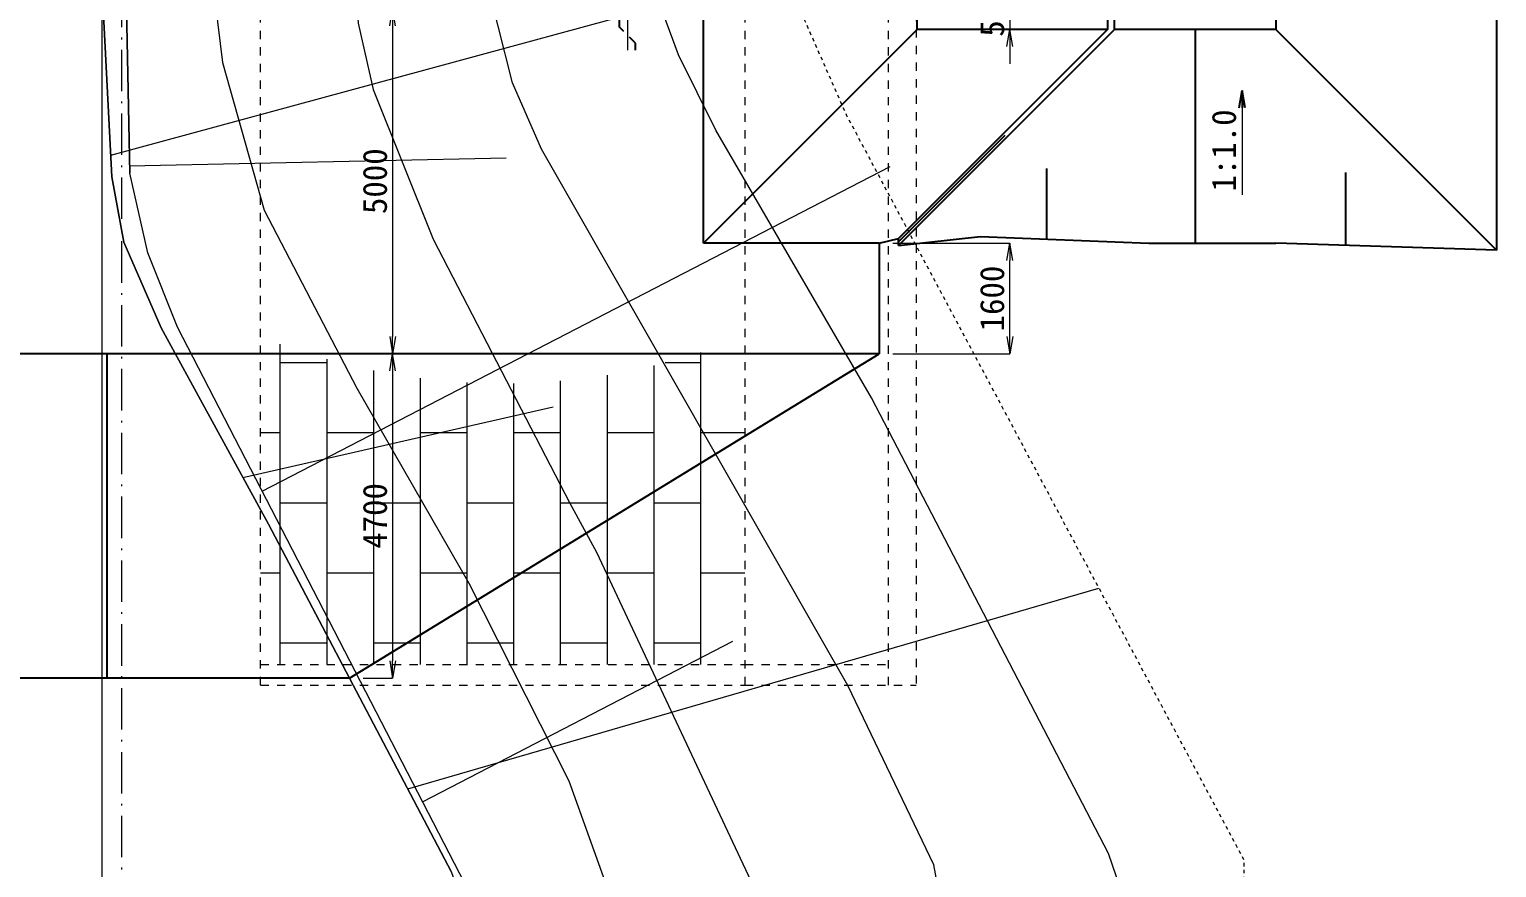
# Model space of a CAD drawing. Header units: millimetres. Extents: x 604133 to 1296463, y 247237 to 595748.
# Drawn here: x 1146418 to 1167691, y 388067 to 400213 of the extents above; entities that cross this region are included whole.
import ezdxf
from ezdxf.enums import TextEntityAlignment as Align

# ---------------------------------------------------------------- set-up
doc = ezdxf.new("R2010")
doc.units = ezdxf.units.MM
doc.header["$LTSCALE"] = 100
doc.header["$PDSIZE"] = 300
for name, pattern in [('561019', [1, 0.5, -0.5]), ('SXF_一点短鎖線', [9.25, 6, -1.5, 0.25, -1.5]), ('SXF_跳び破線', [12, 6, -6])]:
    doc.linetypes.add(name, pattern=pattern)
doc.layers.get('Defpoints').update_dxf_attribs({"color": 153})
for name, color, linetype, lineweight in [('D-BGD', 7, 'Continuous', 13), ('D-BMK', 2, 'SXF_一点短鎖線', 13), ('D-BYP-STR3', 2, 'Continuous', 13), ('D-BYP-STR4', 6, 'Continuous', 25), ('D-STR-DIM', 7, 'Continuous', 13), ('D-STR-STR7', 4, 'Continuous', 25), ('D-STR-STR8', 6, 'Continuous', 25), ('D-STR-TXT', 7, 'Continuous', 13)]:
    doc.layers.add(name, color=color, linetype=linetype, lineweight=lineweight)
doc.styles.add('MS ゴシック', font='MS Gothic.ttf')
doc.styles.add('YOKO_GOTHIC', font='MS Gothic.ttf')
doc.dimstyles.new('DIM-100-F', dxfattribs={"dimscale": 100, "dimtxt": 3.5, "dimasz": 2.5, "dimexe": 0, "dimexo": 2, "dimgap": 0.8, "dimtad": 1, "dimdec": 0, "dimzin": 0, "dimdsep": 46, "dimtxsty": 'MS ゴシック', "dimblk": 'OPEN', "dimcen": 0.1, "dimclrd": 256, "dimclre": 256, "dimclrt": 256, "dimaunit": 1, "dimadec": 4, "dimazin": 0, "dimtfac": 1, "dimtdec": 0, "dimtmove": 2, "dimatfit": 3, "dimldrblk": 'OPEN', "dimfxl": 1, "dimtolj": 1, "dimtzin": 0, "dimlwd": -1, "dimlwe": -1, "dimarcsym": 2})

# ---------------------------------------------------------------- blocks, each defined once
blk = doc.blocks.new('21311212131313131')
at = {"layer": 'D-BGD', "linetype": 'Continuous'}
for p, q in [((2645696.9047, -1222380.487), (2642582.51, -1212423.8841)), ((2641432.2186, -1224581.0874), (2636536.1355, -1215573.5761)), ((2636606.854, -1226875.2248), (2633752.1022, -1217183.4579)), ((2645881.2639, -1222160.0973), (2643460.2738, -1217711.052)), ((2641238.1784, -1224863.5553), (2640119.4977, -1220388.5644)), ((2636756.3256, -1226604.2834), (2636530.0232, -1221145.0175))]:
    blk.add_line(p, q, dxfattribs=at)
at = {"layer": 'D-BGD', "linetype": '561019', "flags": 128}
blk.add_lwpolyline([(2494508.8492, -1220362.731), (2502568.1938, -1220258.7543), (2502893.2618, -1220254.3025), (2505968.9706, -1220281.5844), (2533646.6748, -1220529.6704), (2555247.3327, -1219423.2209), (2574682.3776, -1218318.0141), (2575877.9982, -1218262.2975), (2607350.0318, -1216798.0533), (2630746.0107, -1217401.774), (2633752.1022, -1217183.4579), (2635812.956, -1216221.9558), (2646480.1569, -1210237.1016), (2669388.8157, -1210323.2366), (2671678.4637, -1210836.7904), (2674039.248, -1211855.5625), (2682867.6468, -1216539.2122), (2684403.4154, -1216795.1095), (2694508.8492, -1216382.4207)], dxfattribs=at)
at = {"layer": 'D-BGD', "linetype": 'Continuous', "flags": 128}
for points, elevation in [([(2647935.6245, -1211651.7796), (2646422.6477, -1212201.8261), (2639896.5704, -1215778.3885), (2636062.4205, -1218115.3211), (2634983.1068, -1218677.0433), (2633582.0225, -1219226.7818), (2631370.8878, -1219404.8909), (2624463.6251, -1219073.3538), (2618943.2065, -1219103.1535), (2615445.7887, -1219127.7418), (2603273.5427, -1219213.2275), (2599545.5534, -1219240.4168), (2596797.3862, -1219574.8494), (2588989.4326, -1220163.8881), (2580161.2271, -1220894.3864), (2567766.4064, -1222017.4454), (2557719.2279, -1222469.3855), (2541685.6935, -1223169.1697), (2521731.871, -1223556.0237), (2501613.974, -1223830.2565), (2494508.8492, -1224239.0872)], 363999.9803), ([(2648912.0097, -1214262.2991), (2646642.0878, -1214733.1368), (2644069.2242, -1216032.2464), (2636391.0573, -1220634.5878), (2635437.5482, -1221074.7938), (2633801.2626, -1221523.1352), (2631751.5891, -1221643.7093), (2624774.7082, -1221955.8035), (2615167.0334, -1221625.73), (2602103.3073, -1222192.2188), (2591938.0111, -1223376.3837), (2581457.7463, -1223909.3069), (2568931.1809, -1224340.0631), (2548618.9487, -1225242.0942), (2539735.9525, -1225425.0206), (2522610.0062, -1225908.6907), (2499690.3873, -1225996.6817), (2494508.8492, -1226109.1599)], 364999.9803), ([(2494508.8492, -1227699.175), (2512615.0099, -1227518.9752), (2529899.8451, -1227251.1112), (2545192.0398, -1226810.1323), (2590018.9231, -1225157.6586), (2593466.7902, -1225021.5815), (2594916.1597, -1224941.7511), (2597675.9605, -1224619.3873), (2601856.0888, -1224263.9964), (2607977.5078, -1223946.446), (2615644.4648, -1223706.5949), (2629067.253, -1223556.6974), (2632844.792, -1223484.8112), (2634623.6468, -1223329.9846), (2635580.4417, -1223089.9441), (2637728.4484, -1222179.5729), (2641510.7003, -1220118.6196), (2642214.0332, -1219714.7438), (2646999.0761, -1217344.3068)], 365999.9802), ([(2494508.8492, -1229087.89), (2499459.5651, -1228986.0459), (2507043.8392, -1228851.4161), (2512629.4108, -1228802.5618), (2536399.5492, -1228768.623), (2540180.1999, -1228697.3001), (2545956.1208, -1228488.1611), (2609704.4053, -1225883.6475), (2613975.3817, -1225720.4951), (2616249.2245, -1225661.0775), (2628263.3448, -1225591.6313), (2632317.4839, -1225530.9416), (2634371.7096, -1225408.2994), (2635231.9984, -1225284.1535), (2637359.5758, -1224633.9277), (2639911.355, -1223240.0529), (2642700.7661, -1221557.8726), (2645535.3296, -1220045.1952), (2648539.8083, -1218896.8649)], 366999.9802)]:
    blk.add_lwpolyline(points, dxfattribs=dict(at, elevation=elevation))
for points in [[(2646882.9721, -1221723.4766), (2641907.2356, -1224479.7372), (2640534.4395, -1225267.2693), (2639095.3444, -1226092.6092), (2637865.9019, -1226659.9283), (2636920.2729, -1226852.4996), (2633919.1306, -1227070.105), (2614895.3663, -1227321.9859), (2598798.9372, -1227763.8917), (2577698.008, -1228369.8252), (2558266.0011, -1228948.8574), (2543549.0324, -1229517.7702), (2510807.5416, -1229739.8477), (2494508.8492, -1230076.7386)], [(2633919.1306, -1227070.105), (2636920.2729, -1226852.4996), (2637865.9019, -1226659.9283), (2639095.3444, -1226092.6092), (2640534.4395, -1225267.2693), (2641907.2356, -1224479.7372), (2646882.9721, -1221723.4766), (2649373.4809, -1220785.1365), (2650264.0026, -1220618.2593), (2651396.9093, -1220552.1516), (2656686.9467, -1220243.4675), (2662058.7268, -1219974.9723), (2666873.7425, -1220032.1247), (2667643.1984, -1220123.8825), (2668527.3973, -1220439.2002), (2673112.2911, -1222818.0376), (2677261.601, -1225188.7079), (2678491.7102, -1225805.1137), (2679051.1147, -1225841.1634), (2680590.0773, -1225939.2039)]]:
    blk.add_lwpolyline(points, dxfattribs=at)
at = {"layer": 'D-BGD', "linetype": 'Continuous'}
for points in [[(2658108.5483, -1220212.278, 368399.9801), (2649810.6115, -1220355.2356, 368349.9801), (2649396.2976, -1220424.8347, 368369.9801), (2649116.0549, -1220499.4271, 368379.9801), (2648653.7219, -1220656.7426, 368419.9801), (2639079.8998, -1225858.4267, 368259.9801), (2638011.3675, -1226310.9072, 368279.9801), (2636864.0818, -1226594.8709, 368299.9801), (2622041.867, -1227201.9312, 368509.9801), (2603420.9703, -1227667.5166, 368489.9801), (2583046.0721, -1228005.1242, 368469.9801), (2559313.1878, -1228624.9163, 368279.9801), (2520094.582, -1229522.7416, 368369.9801), (2506538.0364, -1229671.2376, 368369.9801), (2494508.8492, -1229953.4497, 368366.4635)], [(2658108.5483, -1220212.278, 368399.9801), (2649810.6115, -1220355.2356, 368349.9801), (2649396.2976, -1220424.8347, 368369.9801), (2649116.0549, -1220499.4271, 368379.9801), (2648653.7219, -1220656.7426, 368419.9801), (2639079.8998, -1225858.4267, 368259.9801), (2638011.3675, -1226310.9072, 368279.9801), (2636864.0818, -1226594.8709, 368299.9801)], [(2559313.1878, -1228624.9163, 368279.9801), (2583046.0721, -1228005.1242, 368469.9801), (2603420.9703, -1227667.5166, 368489.9801), (2622041.867, -1227201.9312, 368509.9801), (2636864.0818, -1226594.8709, 368299.9801)]]:
    blk.add_polyline3d(points, dxfattribs=at)
at = {"layer": 'D-BMK', "linetype": 'SXF_一点短鎖線', "flags": 128}
blk.add_lwpolyline([(2494508.8492, -1229680.1181), (2694508.8492, -1225515.3877)], dxfattribs=at)
blk = doc.blocks.new('_Open')
at = {"color": 0, "linetype": 'ByBlock', "lineweight": -2}
for p, q in [((-1, 0.167), (0, 0)), ((-1, -0.167), (0, 0)), ((0, 0), (-1, 0))]:
    blk.add_line(p, q, dxfattribs=at)
blk = doc.blocks.new('*D195')
at = {"layer": 'D-STR-DIM', "ltscale": 1500, "transparency": 16777216}
for p, q in [((1146291, 400513), (1137428, 400513)), ((1137428, 400263), (1137428, 395763)), ((1138583, 395513), (1137428, 395513))]:
    blk.add_line(p, q, dxfattribs=at)
at = {"layer": 'Defpoints', "color": 0, "ltscale": 1500, "transparency": 16777216}
for p in [(1146491, 400513), (1137428, 395513), (1138783, 395513)]:
    blk.add_point(p, dxfattribs=at)
at = {"layer": 'D-STR-DIM', "ltscale": 1500, "transparency": 16777216, "xscale": 250, "yscale": 250, "zscale": 250}
for p, rotation in [((1137428, 400513), 90), ((1137428, 395513), 270)]:
    blk.add_blockref('_Open', p, dxfattribs=dict(at, rotation=rotation))
at = {"layer": 'D-STR-DIM', "ltscale": 1500, "transparency": 16777216, "insert": (1137173, 398013), "char_height": 350, "attachment_point": 5, "rotation": 90, "style": 'MS ゴシック'}
blk.add_mtext('\\A1;5000', dxfattribs=at)
blk = doc.blocks.new('*D182')
at = {"layer": 'D-STR-DIM', "transparency": 16777216}
for p, q in [((1153617, 400513), (1151685, 400513)), ((1151685, 400263), (1151685, 395763)), ((1148734, 395513), (1151685, 395513))]:
    blk.add_line(p, q, dxfattribs=at)
at = {"layer": 'Defpoints', "color": 0, "transparency": 16777216}
for p in [(1153817, 400513, 354000), (1148534, 395513, 354000), (1151685, 395513)]:
    blk.add_point(p, dxfattribs=at)
at = {"layer": 'D-STR-DIM', "transparency": 16777216, "xscale": 250, "yscale": 250, "zscale": 250}
for p, rotation in [((1151685, 400513), 90), ((1151685, 395513), 270)]:
    blk.add_blockref('_Open', p, dxfattribs=dict(at, rotation=rotation))
at = {"layer": 'D-STR-DIM', "transparency": 16777216, "insert": (1151430, 398013), "char_height": 350, "attachment_point": 5, "rotation": 90, "style": 'MS ゴシック'}
blk.add_mtext('\\A1;5000', dxfattribs=at)
blk = doc.blocks.new('*D152')
at = {"layer": 'D-STR-DIM', "ltscale": 1500, "transparency": 16777216}
for p, q in [((1160633, 400963), (1160633, 401213)), ((1160091, 400713), (1160633, 400713)), ((1160633, 400713), (1160633, 400213)), ((1160091, 400213), (1160633, 400213)), ((1160633, 399963), (1160633, 399713))]:
    blk.add_line(p, q, dxfattribs=at)
at = {"layer": 'Defpoints', "color": 0, "ltscale": 1500, "transparency": 16777216}
for p in [(1159891, 400713, 354000), (1159891, 400213, 354000), (1160633, 400213)]:
    blk.add_point(p, dxfattribs=at)
at = {"layer": 'D-STR-DIM', "ltscale": 1500, "transparency": 16777216, "xscale": 250, "yscale": 250, "zscale": 250}
for p, rotation in [((1160633, 400713), 270), ((1160633, 400213), 90)]:
    blk.add_blockref('_Open', p, dxfattribs=dict(at, rotation=rotation))
at = {"layer": 'D-STR-DIM', "ltscale": 1500, "transparency": 16777216, "insert": (1160378, 400463), "char_height": 350, "attachment_point": 5, "rotation": 90, "style": 'MS ゴシック'}
blk.add_mtext('\\A1;500', dxfattribs=at)
blk = doc.blocks.new('*D219')
at = {"layer": 'D-STR-DIM', "transparency": 16777216}
for p, q in [((1148734, 395513), (1151685, 395513)), ((1151685, 395263), (1151685, 391063)), ((1151259, 390813), (1151685, 390813))]:
    blk.add_line(p, q, dxfattribs=at)
at = {"layer": 'Defpoints', "color": 0, "transparency": 16777216}
for p in [(1148534, 395513, 354000), (1151059, 390813, 354000), (1151685, 390813)]:
    blk.add_point(p, dxfattribs=at)
at = {"layer": 'D-STR-DIM', "transparency": 16777216, "xscale": 250, "yscale": 250, "zscale": 250}
for p, rotation in [((1151685, 395513), 90), ((1151685, 390813), 270)]:
    blk.add_blockref('_Open', p, dxfattribs=dict(at, rotation=rotation))
at = {"layer": 'D-STR-DIM', "transparency": 16777216, "insert": (1151430, 393163), "char_height": 350, "attachment_point": 5, "rotation": 90, "style": 'MS ゴシック'}
blk.add_mtext('\\A1;4700', dxfattribs=at)
blk = doc.blocks.new('*D278')
at = {"layer": 'D-STR-DIM', "transparency": 16777216}
for p, q in [((1158939, 397113), (1160633, 397113)), ((1160633, 395763), (1160633, 396863)), ((1158939, 395513), (1160633, 395513))]:
    blk.add_line(p, q, dxfattribs=at)
at = {"layer": 'Defpoints', "color": 0, "transparency": 16777216}
for p in [(1158739, 397113, 596956), (1160633, 397113), (1158739, 395513, 354000)]:
    blk.add_point(p, dxfattribs=at)
at = {"layer": 'D-STR-DIM', "transparency": 16777216, "xscale": 250, "yscale": 250, "zscale": 250}
for p, rotation in [((1160633, 397113), 90), ((1160633, 395513), 270)]:
    blk.add_blockref('_Open', p, dxfattribs=dict(at, rotation=rotation))
at = {"layer": 'D-STR-DIM', "transparency": 16777216, "insert": (1160378, 396313), "char_height": 350, "attachment_point": 5, "rotation": 90, "style": 'MS ゴシック'}
blk.add_mtext('\\A1;1600', dxfattribs=at)

msp = doc.modelspace()

# ---------------------------------------------------------------- hatches: boundary and pattern name
at = {"layer": 'D-BYP-STR3', "linetype": 'SXF_跳び破線', "ltscale": 0.2}
h = msp.add_hatch(dxfattribs=at)
h.set_pattern_fill('AR-BRSTD', color=256, scale=10, angle=90)
h.set_pattern_definition([(90, (253153.94, 327309.5), (-677.418, 4e-14), []), (180, (253153.9, 327309.5), (-677.418, -1016), [677.418, -677.418])])
edge = h.paths.add_edge_path()
edge.add_line((1149769.2, 391012.7), (1149769.2, 395764.6))
edge.add_arc((1153280.1, 404438.4), 9357.5, 247.96325, 292.03675)
edge.add_line((1156791.1, 395764.6), (1156791.1, 391012.7))
edge.add_line((1156791.1, 391012.7), (1149769.2, 391012.7))

# ---------------------------------------------------------------- linework, layer by layer
at = {"layer": 'D-BGD', "color": 6, "ltscale": 1500, "elevation": 354000, "flags": 128}
msp.add_lwpolyline([(1146885.9, 475035), (1144522.1, 453402.6, 0.0263436), (1144466.7, 452351), (1144466.7, 446834.7, 0.0353635), (1144566.5, 445425.5), (1147366.9, 425752.1, -0.0353635), (1147466.7, 424342.9), (1147466.7, 338981)], format="xyb", dxfattribs=at)
at = {"layer": 'D-BMK', "linetype": 'SXF_一点短鎖線'}
msp.add_line((1155091.1, 414312.7, 354000), (1155091.1, 399912.7, 354000), dxfattribs=at)
at = {"layer": 'D-BYP-STR3', "linetype": 'SXF_跳び破線', "ltscale": 0.2}
for p, q in [((1149769.2, 390712.7, 354000), (1149769.2, 423512.7, 354000)), ((1158875.3, 390712.7, 354000), (1158875.3, 406212.7, 354000)), ((1159275.3, 406212.7, 354000), (1159275.3, 390712.7, 354000)), ((1156791.1, 405712.7, 354000), (1156791.1, 390712.7, 354000)), ((1149769.2, 391012.7, 354000), (1156791.1, 391012.7, 354000)), ((1156791.1, 391012.7, 354000), (1158875.3, 391012.7, 354000)), ((1149769.2, 390712.7, 354000), (1156791.1, 390712.7, 354000)), ((1156791.1, 390712.7, 354000), (1159275.3, 390712.7, 354000))]:
    msp.add_line(p, q, dxfattribs=at)
at = {"layer": 'D-BYP-STR4', "linetype": 'SXF_跳び破線', "ltscale": 0.2}
msp.add_lwpolyline([(1155206.1, 399912.7), (1155206.1, 400012.7), (1154976.1, 400242.7), (1154976.1, 400482.7), (1155206.1, 400712.7), (1155206.1, 400812.7)], dxfattribs=at)
at = {"layer": 'D-STR-STR7', "color": 6, "ltscale": 0.2}
for p, q in [((1162049.6, 407112.7, 354000), (1162049.6, 400212.7, 354000)), ((1162149.6, 400212.7, 354000), (1162149.6, 407112.7, 354000)), ((1164491.1, 407112.7, 354000), (1164491.1, 400212.7, 354000)), ((1167690.7, 407112.7, 354000), (1167690.7, 397012.7, 354000)), ((1159291.1, 400212.7, 354000), (1159291.1, 403613.1, 354000)), ((1159291.1, 400212.7, 354000), (1156191.1, 397112.7, 354000)), ((1162149.6, 400212.7, 354000), (1159020.3, 397083.4, 354000)), ((1162049.6, 400212.7, 354000), (1159020.3, 397183.4, 354000)), ((1162049.6, 400212.7, 354000), (1159291.1, 400212.7, 354000)), ((1164491.1, 400212.7, 354000), (1162149.6, 400212.7, 354000)), ((1163320.4, 400212.7, 354000), (1163320.4, 397112.7, 354000)), ((1164491.1, 400212.7, 354000), (1167690.7, 397012.7, 354000)), ((1160560, 398673, 354000), (1159020.3, 397133.4, 354000)), ((1161170.3, 397173.3, 354000), (1161170.3, 398195.3, 354000)), ((1165505.5, 397081, 354000), (1165505.5, 398139.6, 354000)), ((1158738.7, 397112.7, 354000), (1159020.3, 397183.4, 354000)), ((1159020.3, 397083.4, 354000), (1160208.2, 397212.7, 354000)), ((1159020.3, 397083.4, 354000), (1159020.3, 397183.4, 354000)), ((1160208.2, 397212.7, 354000), (1162649.7, 397112.7, 354000)), ((1162649.7, 397112.7, 354000), (1164491.1, 397112.7, 354000)), ((1167690.7, 397012.7, 354000), (1164491.1, 397112.7, 354000))]:
    msp.add_line(p, q, dxfattribs=at)
at = {"layer": 'D-STR-STR8'}
for p, q in [((1156191.1, 397112.7, 113280), (1156191.1, 400512.7, 354000)), ((1158738.7, 397112.7, 596956.1), (1156191.1, 397112.7, 596956.1)), ((1158738.7, 397112.7, 596956.1), (1158738.7, 395512.7, 596956.1)), ((1158738.7, 395512.7, 354000), (1128955.2, 395512.7, 354000)), ((1147540.7, 395512.7, 354000), (1147540.7, 390812.7, 354000)), ((1151058.9, 390812.7, 354000), (1158738.7, 395512.7, 354000)), ((1151058.9, 390812.7, 354000), (1143706, 390812.7, 354000))]:
    msp.add_line(p, q, dxfattribs=at)

# ---------------------------------------------------------------- block references
at = {"layer": 'D-BGD', "rotation": 268.807065034117}
msp.add_blockref('21311212131313131', (2429100.2, 3008884.8, 354000), dxfattribs=at)

# ---------------------------------------------------------------- texts
at = {"layer": 'D-STR-TXT', "style": 'YOKO_GOTHIC'}
msp.add_text('1:1.0', height=350, rotation=90, dxfattribs=at).set_placement((1163911, 398457.7, 354000), align=Align.CENTER)

# ---------------------------------------------------------------- dimensions: what is measured, and where the dimension line sits
at = {"layer": 'D-STR-DIM', "ltscale": 1500}
dim = msp.add_linear_dim(base=(1160632.6, 400212.7), p1=(1159891.1, 400712.7, 354000), p2=(1159891.1, 400212.7, 354000), angle=90, dimstyle='DIM-100-F', override={"dimtix": 1}, dxfattribs=at)
dim.commit()
dim.dimension.update_dxf_attribs({"geometry": '*D152', "text_midpoint": (1160377.6, 400462.7)})
dim = msp.add_linear_dim(base=(1137427.6, 395512.7, 354000), p1=(1146490.8, 400512.7, 354000), p2=(1138783.2, 395512.7, 354000), angle=90, dimstyle='DIM-100-F', dxfattribs=at)
dim.commit()
dim.dimension.update_dxf_attribs({"geometry": '*D195', "text_midpoint": (1137172.6, 398012.7, 354000)})
at = {"layer": 'D-STR-DIM'}
for base, p1, p2, picture, middle in [((1151684.7, 395512.7), (1153817.3, 400512.7, 354000), (1148534.4, 395512.7, 354000), '*D182', (1151429.7, 398012.7)), ((1160632.6, 397112.7), (1158738.7, 395512.7, 354000), (1158738.7, 397112.7, 596956.1), '*D278', (1160377.6, 396312.7)), ((1151684.7, 390812.7), (1148534.4, 395512.7, 354000), (1151058.9, 390812.7, 354000), '*D219', (1151429.7, 393162.7))]:
    dim = msp.add_linear_dim(base=base, p1=p1, p2=p2, angle=90, dimstyle='DIM-100-F', dxfattribs=at)
    dim.commit()
    dim.dimension.update_dxf_attribs({"geometry": picture, "text_midpoint": middle})

# ---------------------------------------------------------------- leaders
at = {"layer": 'D-STR-TXT'}
msp.add_leader([(1164001, 399326.3, 354000), (1164001, 397814.3, 354000)], dimstyle='DIM-100-F', dxfattribs=at)

doc.saveas('drawing.dxf')
